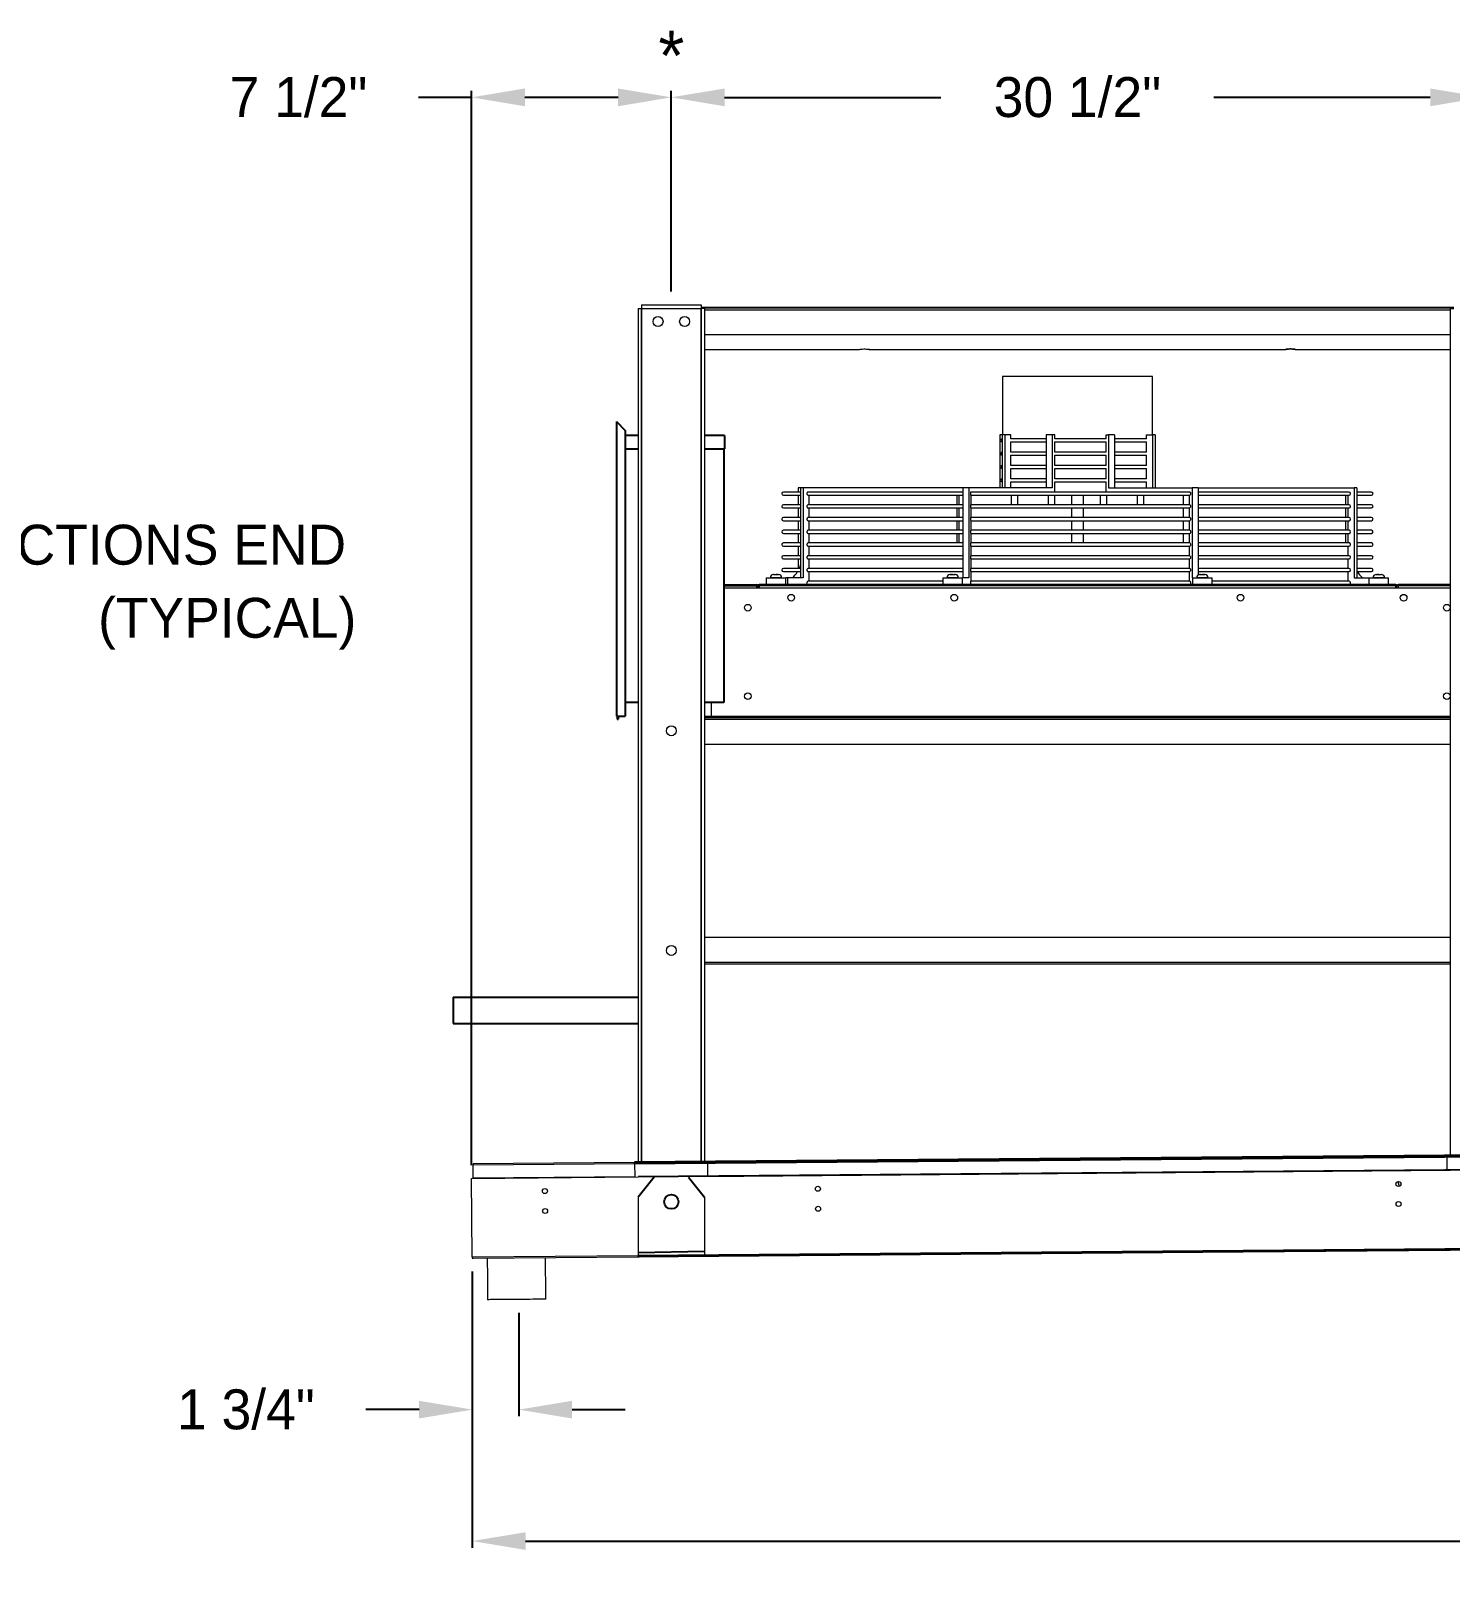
# Model space of a CAD drawing. Extents: x 6 to 271, y -23 to 146.
# Drawn here: x 101.2 to 154.5, y 36.4 to 94.1 of the extents above; entities that cross this region are included whole.
import ezdxf
from ezdxf.enums import TextEntityAlignment as Align

# ---------------------------------------------------------------- set-up
doc = ezdxf.new("R2010")
doc.units = 0
doc.header["$MEASUREMENT"] = 0
doc.layers.get('0').update_dxf_attribs({"linetype": 'CONTINUOUS'})
doc.layers.get('Defpoints').update_dxf_attribs({"linetype": 'CONTINUOUS'})
doc.dimstyles.get("Standard").update_dxf_attribs({"dimtxt": 1.5, "dimasz": 2, "dimexe": 0.25, "dimexo": 0.5, "dimgap": 0.75, "dimtad": 0, "dimtih": 1, "dimtoh": 1, "dimdec": 4, "dimzin": 0, "dimdsep": 46, "dimlunit": 5, "dimtxsty": 'STANDARD', "dimcen": 0.125, "dimclrd": 1, "dimclre": 1, "dimclrt": 1, "dimadec": 0, "dimazin": 0, "dimtfac": 1, "dimtdec": 4, "dimtofl": 0, "dimtmove": 0, "dimatfit": 3, "dimfxl": 1, "dimfrac": 2, "dimtolj": 1, "dimtzin": 0, "dimarcsym": 0})

# ---------------------------------------------------------------- blocks, each defined once
blk = doc.blocks.new('*D29')
at = {"color": 7, "lineweight": -2}
for p, q in [((125.207, 84.32), (125.207, 91.865)), ((155.707, 84.32), (155.707, 91.865)), ((127.207, 91.615), (135.332, 91.615)), ((153.707, 91.615), (145.582, 91.615))]:
    blk.add_line(p, q, dxfattribs=at)
at = {"color": 7}
for points in [[(127.207, 91.948), (127.207, 91.281), (125.207, 91.615)], [(153.707, 91.948), (153.707, 91.281), (155.707, 91.615)]]:
    blk.add_solid(points, dxfattribs=at)
at = {"layer": 'Defpoints', "color": 0}
for p in [(155.707, 91.615), (125.207, 83.82), (155.707, 83.82)]:
    blk.add_point(p, dxfattribs=at)
at = {"color": 7, "insert": (140.457, 91.615), "char_height": 1.5, "attachment_point": 5}
blk.add_mtext('\\A1;30 1/2"', dxfattribs=at)
blk = doc.blocks.new('*D33')
at = {"color": 7, "lineweight": -2}
for p, q in [((117.707, 51.508), (117.707, 91.865)), ((125.207, 84.32), (125.207, 91.865)), ((117.707, 91.615), (115.707, 91.615)), ((123.207, 91.615), (119.707, 91.615))]:
    blk.add_line(p, q, dxfattribs=at)
at = {"color": 7}
for points in [[(119.707, 91.948), (119.707, 91.281), (117.707, 91.615)], [(123.207, 91.948), (123.207, 91.281), (125.207, 91.615)]]:
    blk.add_solid(points, dxfattribs=at)
at = {"layer": 'Defpoints', "color": 0}
for p in [(125.207, 91.615), (125.207, 83.82), (117.707, 51.008)]:
    blk.add_point(p, dxfattribs=at)
at = {"color": 7, "insert": (111.207, 91.615), "char_height": 1.5, "attachment_point": 5}
blk.add_mtext('\\A1;7 1/2"', dxfattribs=at)
blk = doc.blocks.new('*D34')
at = {"color": 7, "lineweight": -2}
for p, q in [((252.728, 48.624), (252.728, 37.134)), ((117.732, 47.508), (117.732, 37.134)), ((119.732, 37.384), (182.23, 37.384)), ((250.728, 37.384), (188.23, 37.384))]:
    blk.add_line(p, q, dxfattribs=at)
at = {"color": 7}
for points in [[(119.732, 37.717), (119.732, 37.05), (117.732, 37.384)], [(250.728, 37.717), (250.728, 37.05), (252.728, 37.384)]]:
    blk.add_solid(points, dxfattribs=at)
at = {"layer": 'Defpoints', "color": 0}
for p in [(252.728, 49.124), (117.732, 48.008), (252.728, 37.384)]:
    blk.add_point(p, dxfattribs=at)
at = {"color": 7, "insert": (185.23, 37.384), "char_height": 1.5, "attachment_point": 5}
blk.add_mtext('\\A1;135"', dxfattribs=at)
blk = doc.blocks.new('*D35')
at = {"color": 7, "lineweight": -2}
for p, q in [((117.732, 47.008), (117.732, 42.071)), ((119.479, 45.96), (119.479, 42.071)), ((115.732, 42.321), (113.732, 42.321)), ((121.479, 42.321), (123.479, 42.321))]:
    blk.add_line(p, q, dxfattribs=at)
at = {"color": 7}
for points in [[(115.732, 42.654), (115.732, 41.988), (117.732, 42.321)], [(121.479, 42.654), (121.479, 41.988), (119.479, 42.321)]]:
    blk.add_solid(points, dxfattribs=at)
at = {"layer": 'Defpoints', "color": 0}
for p in [(117.732, 47.508), (119.479, 46.46), (117.732, 42.321)]:
    blk.add_point(p, dxfattribs=at)
at = {"color": 7, "insert": (109.232, 42.321), "char_height": 1.5, "attachment_point": 5}
blk.add_mtext('\\A1;1 3/4"', dxfattribs=at)

msp = doc.modelspace()

# ---------------------------------------------------------------- linework, layer by layer
at = {"color": 0, "linetype": 'Continuous', "lineweight": 15}
for p, q in [((124.0926, 83.82036), (124.0926, 83.68586)), ((124.0926, 83.82036), (126.3216, 83.82036)), ((126.3216, 83.82036), (126.3216, 83.68586)), ((126.3216, 83.73657), (154.5926, 83.73657)), ((123.9571, 83.68486), (123.9571, 51.61666)), ((123.9571, 83.68486), (124.0916, 83.68486)), ((124.0916, 83.68486), (124.0916, 51.61778)), ((124.0926, 83.68486), (124.0916, 83.68486)), ((124.0926, 83.68586), (126.3216, 83.68586)), ((124.0926, 83.68486), (124.0926, 83.68586)), ((124.0926, 83.68486), (126.3216, 83.68486)), ((124.0926, 51.61778), (124.0926, 83.68486)), ((126.3216, 83.68486), (126.3216, 83.68586)), ((126.3226, 83.68486), (126.3216, 83.68486)), ((126.3216, 51.63621), (126.3216, 83.68486)), ((126.4571, 83.68486), (126.3226, 83.68486)), ((126.3226, 83.68486), (126.3226, 51.63621)), ((126.4571, 83.68486), (126.4571, 51.63733)), ((126.4571, 83.63186), (154.4571, 83.63186)), ((154.4571, 83.68486), (154.5916, 83.68486)), ((154.4571, 83.68486), (154.4571, 51.86874)), ((126.4571, 82.70311), (154.4571, 82.70311)), ((126.4571, 82.14103), (132.2696, 82.14103)), ((132.6446, 82.14103), (148.2696, 82.14103)), ((148.6446, 82.14103), (154.4571, 82.14103)), ((141.5334, 81.13136), (137.6446, 81.13136)), ((143.2696, 81.13136), (141.5334, 81.13136)), ((137.53988, 78.94036), (137.53988, 76.94536)), ((137.63326, 78.94036), (137.53988, 78.94036)), ((137.72663, 78.94036), (137.63326, 78.94036)), ((137.63326, 78.94036), (137.63326, 76.94536)), ((137.72663, 78.94036), (137.72663, 76.94536)), ((137.95206, 78.94036), (137.72663, 78.94036)), ((137.95206, 78.78954), (137.95206, 78.94036)), ((139.28743, 78.79048), (137.95206, 78.79048)), ((137.95206, 78.28954), (137.95206, 78.67141)), ((137.95206, 78.67048), (139.28743, 78.67048)), ((139.51285, 78.94036), (139.28743, 78.94036)), ((139.28743, 78.94036), (139.28743, 76.94536)), ((139.51285, 78.94036), (139.51285, 76.94536)), ((139.60623, 78.94036), (139.51285, 78.94036)), ((139.60623, 78.78954), (139.60623, 78.94036)), ((141.5334, 78.79048), (139.60623, 78.79048)), ((139.60623, 78.28954), (139.60623, 78.67141)), ((139.60623, 78.67048), (141.5334, 78.67048)), ((141.5334, 78.79048), (141.5334, 78.94036)), ((141.5334, 78.94036), (141.62677, 78.94036)), ((141.5334, 78.29048), (141.5334, 78.67048)), ((141.62677, 78.94036), (141.62677, 76.94536)), ((141.8522, 78.94036), (141.62677, 78.94036)), ((141.8522, 78.94036), (141.8522, 76.94536)), ((143.05551, 78.79048), (141.8522, 78.79048)), ((141.8522, 78.67048), (143.05551, 78.67048)), ((143.05551, 78.79048), (143.05551, 78.94036)), ((143.05551, 78.94036), (143.28093, 78.94036)), ((143.05551, 78.29048), (143.05551, 78.67048)), ((143.28093, 78.94036), (143.28093, 76.94536)), ((143.37431, 78.94036), (143.28093, 78.94036)), ((143.37431, 78.94036), (143.37431, 76.94536)), ((139.28743, 78.29048), (137.95206, 78.29048)), ((137.95206, 77.78954), (137.95206, 78.17141)), ((137.95206, 78.17048), (139.28743, 78.17048)), ((141.5334, 78.29048), (139.60623, 78.29048)), ((139.60623, 77.78954), (139.60623, 78.17141)), ((139.60623, 78.17048), (141.5334, 78.17048)), ((141.5334, 77.79048), (141.5334, 78.17048)), ((143.05551, 78.29048), (141.8522, 78.29048)), ((141.8522, 78.17048), (143.05551, 78.17048)), ((143.05551, 77.79048), (143.05551, 78.17048)), ((139.28743, 77.79048), (137.95206, 77.79048)), ((137.95206, 77.28954), (137.95206, 77.67141)), ((137.95206, 77.67048), (139.28743, 77.67048)), ((141.5334, 77.79048), (139.60623, 77.79048)), ((139.60623, 77.28954), (139.60623, 77.67141)), ((139.60623, 77.67048), (141.5334, 77.67048)), ((141.5334, 77.29048), (141.5334, 77.67048)), ((143.05551, 77.79048), (141.8522, 77.79048)), ((141.8522, 77.67048), (143.05551, 77.67048)), ((143.05551, 77.29048), (143.05551, 77.67048)), ((130.06345, 76.79048), (129.41698, 76.79048)), ((129.97008, 76.94536), (129.97008, 76.79048)), ((130.06345, 76.94536), (129.97008, 76.94536)), ((130.15683, 76.94536), (130.06345, 76.94536)), ((130.06345, 76.94536), (130.06345, 73.56436)), ((130.15683, 76.94536), (130.15683, 73.56436)), ((136.15191, 76.94536), (130.15683, 76.94536)), ((136.15191, 76.79048), (130.3533, 76.79048)), ((136.37734, 76.94536), (136.15191, 76.94536)), ((136.15191, 76.94536), (136.15191, 73.56436)), ((136.37734, 76.94536), (136.37734, 73.56436)), ((139.51285, 76.94536), (136.37734, 76.94536)), ((144.68197, 76.79048), (136.45882, 76.79048)), ((139.28743, 77.29048), (137.95206, 77.29048)), ((137.95206, 76.94536), (137.95206, 77.17141)), ((137.95206, 77.17048), (139.28743, 77.17048)), ((141.5334, 77.29048), (139.60623, 77.29048)), ((139.60623, 76.79048), (139.60623, 77.17141)), ((139.60623, 77.17048), (141.5334, 77.17048)), ((141.5334, 76.79048), (141.5334, 77.17048)), ((141.62677, 76.94536), (144.76229, 76.94536)), ((143.05551, 77.29048), (141.8522, 77.29048)), ((141.8522, 77.17048), (143.05551, 77.17048)), ((143.05551, 76.94536), (143.05551, 77.17048)), ((144.76229, 76.94536), (144.76229, 73.56436)), ((144.98771, 76.94536), (144.76229, 76.94536)), ((144.98771, 76.94536), (144.98771, 73.67245)), ((144.98771, 76.94536), (150.85074, 76.94536)), ((150.65683, 76.79048), (144.98771, 76.79048)), ((150.85074, 76.94536), (150.85074, 73.56436)), ((150.94412, 76.94536), (150.85074, 76.94536)), ((150.94412, 76.94536), (150.94412, 73.56436)), ((151.49721, 76.79048), (150.94412, 76.79048)), ((129.41698, 76.67048), (130.06345, 76.67048)), ((130.06345, 76.31181), (129.41698, 76.31181)), ((129.41698, 76.19181), (130.06345, 76.19181)), ((129.97008, 76.67048), (129.97008, 76.31181)), ((129.97008, 76.19181), (129.97008, 75.83314)), ((130.35323, 76.67048), (136.15191, 76.67048)), ((130.35323, 76.19181), (136.15191, 76.19181)), ((136.15191, 76.31181), (130.3533, 76.31181)), ((130.38225, 76.31181), (130.38225, 76.67048)), ((130.38225, 75.83314), (130.38225, 76.19181)), ((135.92648, 76.67048), (135.92648, 76.31181)), ((135.92648, 76.19181), (135.92648, 75.83314)), ((136.01986, 76.31181), (136.01986, 76.67048)), ((136.01986, 75.83314), (136.01986, 76.19181)), ((136.45868, 76.67048), (144.68197, 76.67048)), ((136.45868, 76.19181), (144.68197, 76.19181)), ((144.68197, 76.31181), (136.45882, 76.31181)), ((136.47071, 76.31181), (136.47071, 76.67048)), ((136.47071, 75.83314), (136.47071, 76.19181)), ((144.44348, 76.31181), (144.44348, 76.67048)), ((144.44348, 75.83314), (144.44348, 76.19181)), ((144.66891, 76.31181), (144.66891, 76.67048)), ((144.66891, 75.83314), (144.66891, 76.19181)), ((144.98771, 76.67048), (150.65683, 76.67048)), ((150.65683, 76.31181), (144.98771, 76.31181)), ((144.98771, 76.19181), (150.65683, 76.19181)), ((150.53194, 76.31181), (150.53194, 76.67048)), ((150.53194, 75.83314), (150.53194, 76.19181)), ((150.62531, 76.31181), (150.62531, 76.67048)), ((150.62531, 75.83314), (150.62531, 76.19181)), ((150.94412, 76.67048), (151.49721, 76.67048)), ((151.49721, 76.31181), (150.94412, 76.31181)), ((150.94412, 76.19181), (151.49721, 76.19181)), ((130.06345, 75.83314), (129.41698, 75.83314)), ((129.41698, 75.71315), (130.06345, 75.71315)), ((129.97008, 75.71315), (129.97008, 75.35448)), ((130.35323, 75.71315), (136.15191, 75.71315)), ((136.15191, 75.83314), (130.3533, 75.83314)), ((130.38225, 75.35448), (130.38225, 75.71315)), ((135.92648, 75.71315), (135.92648, 75.35448)), ((136.01986, 75.35448), (136.01986, 75.71315)), ((136.45868, 75.71315), (144.68197, 75.71315)), ((144.68197, 75.83314), (136.45882, 75.83314)), ((136.47071, 75.35448), (136.47071, 75.71315)), ((144.44348, 75.35448), (144.44348, 75.71315)), ((144.66891, 75.35448), (144.66891, 75.71315)), ((150.65683, 75.83314), (144.98771, 75.83314)), ((144.98771, 75.71315), (150.65683, 75.71315)), ((150.53194, 75.35448), (150.53194, 75.71315)), ((150.62531, 75.35448), (150.62531, 75.71315)), ((151.49721, 75.83314), (150.94412, 75.83314)), ((150.94412, 75.71315), (151.49721, 75.71315)), ((130.06345, 75.35448), (129.41698, 75.35448)), ((129.41698, 75.23448), (130.06345, 75.23448)), ((129.97008, 75.23448), (129.97008, 74.87581)), ((130.35323, 75.23448), (136.15191, 75.23448)), ((136.15191, 75.35448), (130.3533, 75.35448)), ((130.38225, 74.87581), (130.38225, 75.23448)), ((135.92648, 75.23448), (135.92648, 74.87581)), ((136.01986, 74.87581), (136.01986, 75.23448)), ((136.45868, 75.23448), (144.68197, 75.23448)), ((144.68197, 75.35448), (136.45882, 75.35448)), ((136.47071, 74.87581), (136.47071, 75.23448)), ((144.44348, 74.87581), (144.44348, 75.23448)), ((144.66891, 74.87581), (144.66891, 75.23448)), ((150.65683, 75.35448), (144.98771, 75.35448)), ((144.98771, 75.23448), (150.65683, 75.23448)), ((150.53194, 74.87581), (150.53194, 75.23448)), ((150.62531, 74.87581), (150.62531, 75.23448)), ((151.49721, 75.35448), (150.94412, 75.35448)), ((150.94412, 75.23448), (151.49721, 75.23448)), ((130.06345, 74.87581), (129.41698, 74.87581)), ((129.41698, 74.75581), (130.06345, 74.75581)), ((129.97008, 74.75581), (129.97008, 74.39715)), ((130.35323, 74.75581), (136.15191, 74.75581)), ((136.15191, 74.87581), (130.3533, 74.87581)), ((130.38225, 74.39715), (130.38225, 74.75581)), ((136.45868, 74.75581), (144.68197, 74.75581)), ((144.68197, 74.87581), (136.45882, 74.87581)), ((136.47071, 74.39715), (136.47071, 74.75581)), ((144.66891, 74.39715), (144.66891, 74.75581)), ((150.65683, 74.87581), (144.98771, 74.87581)), ((144.98771, 74.75581), (150.65683, 74.75581)), ((150.62531, 74.39715), (150.62531, 74.75581)), ((151.49721, 74.87581), (150.94412, 74.87581)), ((150.94412, 74.75581), (151.49721, 74.75581)), ((130.06345, 74.39715), (129.41698, 74.39715)), ((129.41698, 74.27715), (130.06345, 74.27715)), ((130.06345, 73.91848), (129.41698, 73.91848)), ((129.97008, 74.27715), (129.97008, 73.91848)), ((130.35323, 74.27715), (136.15191, 74.27715)), ((136.15191, 74.39715), (130.3533, 74.39715)), ((136.15191, 73.91848), (130.3533, 73.91848)), ((130.38225, 73.91848), (130.38225, 74.27715)), ((136.45868, 74.27715), (144.68197, 74.27715)), ((144.68197, 74.39715), (136.45882, 74.39715)), ((144.68197, 73.91848), (136.45882, 73.91848)), ((136.47071, 73.91848), (136.47071, 74.27715)), ((144.66891, 73.91848), (144.66891, 74.27715)), ((150.65683, 74.39715), (144.98771, 74.39715)), ((144.98771, 74.27715), (150.65683, 74.27715)), ((150.65683, 73.91848), (144.98771, 73.91848)), ((150.62531, 73.91848), (150.62531, 74.27715)), ((151.49721, 74.39715), (150.94412, 74.39715)), ((150.94412, 74.27715), (151.49721, 74.27715)), ((151.49721, 73.91848), (150.94412, 73.91848)), ((127.17724, 73.32036), (128.4061, 73.32036)), ((128.4061, 73.32036), (128.4061, 73.26936)), ((152.4083, 73.32036), (128.5059, 73.32036)), ((128.5059, 73.32036), (128.5059, 73.27156)), ((128.77057, 73.56436), (128.79866, 73.56436)), ((128.79866, 73.56436), (129.50857, 73.56436)), ((129.35832, 73.56536), (128.92082, 73.56536)), ((129.04482, 73.68936), (129.04497, 73.68936)), ((129.04771, 73.68936), (129.04497, 73.68936)), ((129.04771, 73.68936), (129.05821, 73.68936)), ((129.06889, 73.68936), (129.05821, 73.68936)), ((129.06889, 73.68936), (129.14493, 73.68936)), ((129.15649, 73.68936), (129.14493, 73.68936)), ((129.16277, 73.68936), (129.15649, 73.68936)), ((129.16277, 73.68936), (129.18813, 73.68936)), ((129.20267, 73.68936), (129.18813, 73.68936)), ((129.20267, 73.68936), (129.23432, 73.68936)), ((129.41698, 73.79848), (130.06345, 73.79848)), ((129.57386, 73.56436), (129.50857, 73.56436)), ((129.57386, 73.56436), (129.57386, 73.32036)), ((130.15683, 73.56436), (129.57386, 73.56436)), ((130.35323, 73.79848), (136.15191, 73.79848)), ((135.40022, 73.43982), (130.3533, 73.43982)), ((130.38225, 73.43982), (130.38225, 73.79848)), ((135.40022, 73.56436), (135.42831, 73.56436)), ((135.42831, 73.56436), (136.13823, 73.56436)), ((135.98798, 73.56536), (135.55047, 73.56536)), ((135.67448, 73.68936), (135.70612, 73.68936)), ((135.72067, 73.68936), (135.70612, 73.68936)), ((135.72067, 73.68936), (135.74603, 73.68936)), ((135.75231, 73.68936), (135.74603, 73.68936)), ((135.76387, 73.68936), (135.75231, 73.68936)), ((135.76387, 73.68936), (135.8399, 73.68936)), ((135.85059, 73.68936), (135.8399, 73.68936)), ((135.85059, 73.68936), (135.86109, 73.68936)), ((135.86383, 73.68936), (135.86109, 73.68936)), ((135.86383, 73.68936), (135.86398, 73.68936)), ((136.37734, 73.56436), (136.13823, 73.56436)), ((136.45868, 73.79848), (144.68197, 73.79848)), ((144.68197, 73.43982), (136.45882, 73.43982)), ((136.47071, 73.43982), (136.47071, 73.79848)), ((144.66891, 73.43982), (144.66891, 73.79848)), ((144.76229, 73.56436), (144.77597, 73.56436)), ((144.77597, 73.56436), (144.80406, 73.56436)), ((144.80406, 73.56436), (145.51397, 73.56436)), ((144.94287, 73.56536), (144.92622, 73.56536)), ((145.36372, 73.56536), (144.94287, 73.56536)), ((144.98771, 73.79848), (150.65683, 73.79848)), ((145.05022, 73.68936), (145.05037, 73.68936)), ((145.0531, 73.68936), (145.05037, 73.68936)), ((145.0531, 73.68936), (145.06361, 73.68936)), ((145.07429, 73.68936), (145.06361, 73.68936)), ((145.07429, 73.68936), (145.15033, 73.68936)), ((145.16188, 73.68936), (145.15033, 73.68936)), ((145.16816, 73.68936), (145.16188, 73.68936)), ((145.16816, 73.68936), (145.19353, 73.68936)), ((145.20807, 73.68936), (145.19353, 73.68936)), ((145.20807, 73.68936), (145.23972, 73.68936)), ((150.65683, 73.43982), (145.51397, 73.43982)), ((150.62531, 73.43982), (150.62531, 73.79848)), ((150.85074, 73.56436), (151.40562, 73.56436)), ((150.94412, 73.79848), (151.49721, 73.79848)), ((151.40562, 73.56436), (151.43371, 73.56436)), ((151.43371, 73.56436), (152.14362, 73.56436)), ((151.69091, 73.56536), (151.55587, 73.56536)), ((151.67987, 73.68936), (151.71152, 73.68936)), ((151.99337, 73.56536), (151.69091, 73.56536)), ((151.72606, 73.68936), (151.71152, 73.68936)), ((151.72606, 73.68936), (151.75143, 73.68936)), ((151.75771, 73.68936), (151.75143, 73.68936)), ((151.76926, 73.68936), (151.75771, 73.68936)), ((151.76926, 73.68936), (151.8453, 73.68936)), ((151.85598, 73.68936), (151.8453, 73.68936)), ((151.85598, 73.68936), (151.86649, 73.68936)), ((151.86922, 73.68936), (151.86649, 73.68936)), ((151.86922, 73.68936), (151.86937, 73.68936)), ((152.4083, 73.32036), (152.4083, 73.27156)), ((152.5081, 73.26936), (152.5081, 73.32036)), ((154.4571, 73.32036), (152.5081, 73.32036)), ((127.17724, 73.26936), (128.4061, 73.26936)), ((127.17724, 73.19536), (154.4571, 73.19536)), ((128.4061, 73.26936), (128.4061, 73.19536)), ((128.4071, 73.26936), (128.4071, 73.19536)), ((128.4571, 73.26936), (128.4071, 73.26936)), ((128.4571, 73.27156), (128.4571, 73.19536)), ((128.5049, 73.27156), (128.4571, 73.27156)), ((128.5049, 73.27156), (128.5049, 73.19536)), ((152.4083, 73.27156), (128.5059, 73.27156)), ((128.5059, 73.27156), (128.5059, 73.19536)), ((152.4083, 73.27156), (152.4083, 73.19536)), ((152.4093, 73.27156), (152.4571, 73.27156)), ((152.4093, 73.19536), (152.4093, 73.27156)), ((152.4571, 73.19536), (152.4571, 73.27156)), ((152.5071, 73.26936), (152.4571, 73.26936)), ((152.5071, 73.26936), (152.5071, 73.19536)), ((152.5081, 73.19536), (152.5081, 73.26936)), ((154.4571, 73.26936), (152.5081, 73.26936)), ((126.4571, 68.32036), (154.4571, 68.32036)), ((126.4571, 68.25686), (154.4571, 68.25686)), ((126.7071, 68.37136), (154.4571, 68.37136)), ((126.7071, 68.37036), (154.4571, 68.37036)), ((126.4571, 67.32036), (154.4571, 67.32036)), ((126.4571, 60.07036), (154.4571, 60.07036)), ((126.4571, 59.13386), (154.4571, 59.13386)), ((126.4571, 59.07036), (154.4571, 59.07036)), ((117.76525, 51.56549), (123.82755, 51.61559)), ((117.76525, 51.56549), (117.76562, 51.5213)), ((117.76562, 51.5213), (123.82791, 51.5714)), ((117.76985, 51.00958), (117.76562, 51.5213)), ((123.82791, 51.5714), (123.82755, 51.61559)), ((123.82791, 51.5714), (123.83214, 51.05969)), ((126.57745, 51.63832), (154.3265, 51.86766)), ((126.57745, 51.63832), (126.57782, 51.59413)), ((126.57782, 51.59413), (154.32687, 51.82347)), ((126.58204, 51.08241), (126.57782, 51.59413)), ((154.32687, 51.82347), (154.3265, 51.86766)), ((154.32687, 51.82347), (154.3311, 51.31175)), ((117.70735, 51.00836), (123.9571, 51.06001)), ((117.73173, 48.05946), (117.70735, 51.00836)), ((123.83214, 51.05969), (117.76985, 51.00958)), ((126.4571, 51.08067), (154.4571, 51.31209)), ((154.3311, 51.31175), (126.58204, 51.08241)), ((152.48772, 50.88697), (152.53572, 50.70574)), ((123.9571, 50.30389), (123.9571, 48.09023)), ((126.4571, 50.30389), (126.4571, 48.13122)), ((117.73173, 48.05946), (123.9571, 48.11091)), ((117.73173, 48.05946), (117.73215, 48.00846)), ((117.73215, 48.00846), (117.78315, 48.00888)), ((117.78315, 48.00888), (123.9571, 48.05991)), ((126.4571, 48.13157), (154.4571, 48.36299)), ((126.4571, 48.08057), (154.4571, 48.31199))]:
    msp.add_line(p, q, dxfattribs=at)
at = {"color": 7, "ltscale": 7}
for p, q in [((123.14599, 79.43286), (123.14599, 68.37036)), ((123.14599, 79.43286), (123.47744, 79.1014)), ((123.47744, 79.1014), (123.47744, 68.37036)), ((123.9571, 78.91766), (123.47744, 78.91766)), ((127.20849, 78.91766), (126.4571, 78.91766)), ((127.20849, 78.91766), (127.20849, 78.41766)), ((123.47744, 78.41766), (123.9571, 78.41766)), ((126.4571, 78.41766), (127.20849, 78.41766)), ((127.17724, 78.41766), (127.17724, 68.88641)), ((123.9571, 68.88641), (123.47744, 68.88641)), ((127.17724, 68.88641), (126.4571, 68.88641)), ((123.14599, 68.37036), (123.47744, 68.37036)), ((123.17724, 68.37036), (123.17724, 68.26141)), ((123.17724, 68.26141), (123.20849, 68.26141)), ((123.20849, 68.37036), (123.20849, 68.26141))]:
    msp.add_line(p, q, dxfattribs=at)
at = {"color": 7, "linetype": 'Continuous', "lineweight": 15}
for p, q in [((126.7071, 68.88641), (126.7071, 68.37136)), ((126.4571, 68.37036), (126.7061, 68.37036)), ((126.7061, 68.37036), (126.7061, 68.32036)), ((126.7071, 68.37136), (126.7071, 68.37036)), ((126.7071, 68.37036), (126.7071, 68.32036))]:
    msp.add_line(p, q, dxfattribs=at)
at = {"color": 7}
for p, q in [((117.01991, 57.80829), (123.9571, 57.80829)), ((117.01991, 57.80829), (117.01991, 56.82886)), ((117.01991, 56.82886), (123.9571, 56.82886))]:
    msp.add_line(p, q, dxfattribs=at)
at = {"color": 0}
for p, q in [((247.57332, 52.63832), (123.82755, 51.61559)), ((123.82791, 51.5714), (247.57368, 52.594)), ((247.57791, 52.08241), (123.9571, 51.06001)), ((123.82755, 51.61559), (123.82773, 51.5935)), ((123.82773, 51.5935), (123.82791, 51.5714)), ((124.56764, 51.04964), (123.9571, 50.30389)), ((125.84655, 51.04964), (126.4571, 50.30389)), ((123.9571, 48.11091), (247.4571, 49.13161)), ((247.45752, 49.08061), (123.9571, 48.05991)), ((126.4571, 48.25622), (123.9571, 48.21523)), ((123.9571, 48.09023), (123.9571, 48.03923))]:
    msp.add_line(p, q, dxfattribs=at)
at = {"color": 0, "linetype": 'Continuous', "lineweight": 15, "flags": 128}
for points in [[(132.2696, 82.14103), (132.27719, 82.14709), (132.29936, 82.15265), (132.33431, 82.15728), (132.37921, 82.16058), (132.43041, 82.16231), (132.48378, 82.16231), (132.53499, 82.16058), (132.57988, 82.15728), (132.61483, 82.15265), (132.637, 82.14709), (132.6446, 82.14103)], [(132.6446, 82.14103), (132.63693, 82.14708), (132.63182, 82.1488)], [(148.2696, 82.14103), (148.27719, 82.14709), (148.29936, 82.15265), (148.33431, 82.15728), (148.37921, 82.16058), (148.43041, 82.16231), (148.48378, 82.16231), (148.53499, 82.16058), (148.57988, 82.15728), (148.61483, 82.15265), (148.637, 82.14709), (148.6446, 82.14103)], [(148.6446, 82.14103), (148.63693, 82.14708), (148.61473, 82.15264), (148.57978, 82.15725), (148.53491, 82.16055), (148.48375, 82.16227), (148.43044, 82.16227), (148.37928, 82.16055), (148.33441, 82.15725), (148.29946, 82.15264), (148.27726, 82.14708), (148.2696, 82.14103)], [(144.68197, 76.79048), (144.68202, 76.79048), (144.6913, 76.7853), (144.69898, 76.77077), (144.70376, 76.74937), (144.70482, 76.72475), (144.70199, 76.7011), (144.69574, 76.68246), (144.68714, 76.67202), (144.68197, 76.67048)], [(144.68197, 76.31181), (144.68622, 76.31077), (144.69459, 76.30194), (144.701, 76.28536), (144.70448, 76.2636), (144.70448, 76.24002), (144.701, 76.21826), (144.69459, 76.20169), (144.68622, 76.19285), (144.68197, 76.19181)], [(144.68197, 75.83314), (144.68622, 75.83211), (144.69459, 75.82327), (144.701, 75.80669), (144.70448, 75.78494), (144.70448, 75.76135), (144.701, 75.7396), (144.69459, 75.72302), (144.68622, 75.71418), (144.68197, 75.71315)], [(144.68197, 75.35448), (144.68622, 75.35344), (144.69459, 75.3446), (144.701, 75.32803), (144.70448, 75.30627), (144.70448, 75.28269), (144.701, 75.26093), (144.69459, 75.24435), (144.68622, 75.23552), (144.68197, 75.23448)], [(144.68197, 74.87581), (144.68622, 74.87477), (144.69459, 74.86594), (144.701, 74.84936), (144.70448, 74.8276), (144.70448, 74.80402), (144.701, 74.78227), (144.69459, 74.76569), (144.68622, 74.75685), (144.68197, 74.75581)], [(130.06345, 74.06328), (130.0249, 73.94703), (130.01293, 73.91848)], [(144.68197, 74.39715), (144.68622, 74.39611), (144.69459, 74.38727), (144.701, 74.3707), (144.70448, 74.34894), (144.70448, 74.32536), (144.701, 74.3036), (144.69459, 74.28702), (144.68622, 74.27819), (144.68197, 74.27715)], [(144.68197, 73.91848), (144.68622, 73.91744), (144.69459, 73.90861), (144.701, 73.89203), (144.70448, 73.87027), (144.70448, 73.84669), (144.701, 73.82493), (144.69459, 73.80836), (144.68622, 73.79952), (144.68197, 73.79848)], [(144.68197, 73.43982), (144.68648, 73.43865), (144.69492, 73.42937), (144.70129, 73.41222), (144.7046, 73.38992), (144.70431, 73.36601), (144.70291, 73.35524)], [(119.66357, 46.46187), (119.54083, 46.46086), (119.41626, 46.45983), (119.2915, 46.4588), (119.16817, 46.45778), (119.04788, 46.45678), (118.9322, 46.45583), (118.82263, 46.45492), (118.7206, 46.45408), (118.62745, 46.45331), (118.54439, 46.45262), (118.47249, 46.45203), (118.41271, 46.45153), (118.36581, 46.45115), (118.33241, 46.45087), (118.31294, 46.45071), (118.30754, 46.45066)], [(120.49496, 46.46874), (120.49213, 46.46872), (120.47606, 46.46859), (120.44598, 46.46834), (120.40227, 46.46798), (120.34552, 46.46751), (120.27645, 46.46694), (120.19597, 46.46627), (120.10514, 46.46552), (120.00513, 46.4647), (119.89725, 46.4638), (119.7829, 46.46286), (119.66357, 46.46187)]]:
    msp.add_lwpolyline(points, dxfattribs=at)
at = {"color": 0, "linetype": 'Continuous', "lineweight": 15}
for centre, radius in [((124.7071, 83.19536), 0.1875), ((125.7071, 83.19536), 0.1875), ((129.7071, 72.82036), 0.125), ((135.8321, 72.82036), 0.125), ((146.5821, 72.82036), 0.125), ((152.7071, 72.82036), 0.125), ((154.3321, 72.44536), 0.125), ((154.3321, 69.12136), 0.125), ((125.2071, 59.57036), 0.1875), ((152.5103, 50.79598), 0.09375), ((120.46139, 50.5311), 0.09375), ((130.71104, 50.61582), 0.09375), ((120.46759, 49.78113), 0.09375), ((130.71724, 49.86584), 0.09375), ((152.5165, 50.04601), 0.09375)]:
    msp.add_circle(centre, radius, dxfattribs=at)
at = {"color": 7, "linetype": 'Continuous', "lineweight": 15}
for centre, radius in [((128.0821, 72.44536), 0.125), ((128.0821, 69.12136), 0.125), ((125.2071, 67.82036), 0.1875)]:
    msp.add_circle(centre, radius, dxfattribs=at)
at = {"color": 0}
msp.add_circle((125.2071, 50.12821), 0.26853, dxfattribs=at)
at = {"color": 0, "linetype": 'Continuous', "lineweight": 15}
for centre, radius, start, end in [((137.6446, 78.73048), 0.06, 100.8922831, 259.1077169), ((137.6446, 78.23048), 0.06, 100.8922831, 259.1077169), ((137.6446, 77.73048), 0.06, 100.8922831, 259.1077169), ((129.41698, 76.73048), 0.06, 90, 270), ((137.6446, 77.23048), 0.06, 100.8922831, 259.1077169), ((150.65366, 76.73048), 0.06008, 273.0272303, 86.9727697), ((151.49721, 76.73048), 0.06, 270, 90), ((129.41698, 76.25181), 0.06, 90, 270), ((150.65354, 76.25181), 0.06009, 273.1445885, 86.8554115), ((151.49721, 76.25181), 0.06, 270, 90), ((129.41698, 75.77314), 0.06, 90, 270), ((150.65354, 75.77314), 0.06009, 273.1430274, 86.8569726), ((151.49721, 75.77314), 0.06, 270, 90), ((129.41698, 75.29448), 0.06, 90, 270), ((150.65354, 75.29448), 0.06009, 273.1445885, 86.8554115), ((151.49721, 75.29448), 0.06, 270, 90), ((129.41698, 74.81581), 0.06, 90, 270), ((150.65354, 74.81581), 0.06009, 273.1430274, 86.8569726), ((151.49721, 74.81581), 0.06, 270, 90), ((129.41698, 74.33715), 0.06, 90, 270), ((129.41698, 73.85848), 0.06, 90, 270), ((150.65354, 74.33715), 0.06009, 273.1445885, 86.8554115), ((150.65354, 73.85848), 0.06009, 273.1445885, 86.8554115), ((151.49721, 74.33715), 0.06, 270, 90), ((151.49721, 73.85848), 0.06, 270, 90), ((128.4061, 73.26936), 0.051, 0, 90), ((128.5059, 73.27156), 0.0488, 90, 180), ((129.04482, 73.56536), 0.124, 90, 180), ((129.23432, 73.56536), 0.124, 0, 90), ((129.0968, 74.31936), 1, 310.9746302, 328.6087893), ((135.67448, 73.56536), 0.124, 90, 180), ((135.86398, 73.56536), 0.124, 0, 90), ((145.05022, 73.56536), 0.124, 90, 180), ((145.23972, 73.56536), 0.124, 0, 90), ((150.65335, 73.38032), 0.05959, 335.1021322, 86.6456751), ((151.8174, 74.31936), 1, 211.3912107, 229.0253698), ((151.67987, 73.56536), 0.124, 90, 180), ((151.86937, 73.56536), 0.124, 0, 90), ((152.4083, 73.27156), 0.0488, 360, 90), ((152.5081, 73.26936), 0.051, 90, 180), ((128.4061, 73.26936), 0.001, 0, 90), ((128.5059, 73.27156), 0.001, 90, 180), ((152.4083, 73.27156), 0.001, 0, 90), ((152.5081, 73.26936), 0.001, 90, 180), ((117.76279, 51.00918), 0.00707, 357.5116949, 3.248437), ((123.84283, 51.0594), 0.0107, 178.4869955, 182.2737672), ((126.57499, 51.08201), 0.00706, 357.5120103, 3.2487524), ((154.22491, 51.31069), 0.10619, 0.1896685, 0.5710942)]:
    msp.add_arc(centre, radius, start, end, dxfattribs=at)
at = {"color": 7, "linetype": 'Continuous', "lineweight": 15}
msp.add_arc((126.7061, 68.37136), 0.001, 270, 0, dxfattribs=at)
at = {"color": 0, "linetype": 'Continuous', "lineweight": 15}
for points in [[(154.5926, 83.69536), (126.3216, 83.69536)], [(126.4571, 82.14062), (132.2696, 82.14062)], [(132.6446, 82.14062), (148.2696, 82.14062)], [(148.6446, 82.14062), (154.4571, 82.14062)], [(137.6446, 81.13136), (137.6446, 78.94036)], [(143.2696, 78.94036), (143.2696, 81.13136)], [(137.96696, 76.67048), (137.96696, 76.31181)], [(138.21697, 76.31181), (138.21697, 76.67048)], [(139.35243, 76.67048), (139.35243, 76.31181)], [(139.60243, 76.31181), (139.60243, 76.67048)], [(140.2306, 76.67048), (140.2306, 76.31181)], [(140.2306, 76.19181), (140.2306, 75.83314)], [(140.6836, 76.31181), (140.6836, 76.67048)], [(140.6836, 75.83314), (140.6836, 76.19181)], [(141.31177, 76.67048), (141.31177, 76.31181)], [(141.56177, 76.31181), (141.56177, 76.67048)], [(142.69723, 76.67048), (142.69723, 76.31181)], [(142.94723, 76.31181), (142.94723, 76.67048)], [(140.2306, 75.71315), (140.2306, 75.35448)], [(140.6836, 75.35448), (140.6836, 75.71315)], [(140.2306, 75.23448), (140.2306, 74.87581)], [(140.6836, 74.87581), (140.6836, 75.23448)], [(128.77057, 73.56436), (128.77057, 73.32036)], [(128.92082, 73.56536), (128.92082, 73.56436)], [(129.04497, 73.68936), (129.041, 73.68929)], [(129.041, 73.68929), (129.04771, 73.68936)], [(129.05821, 73.68936), (129.06492, 73.68929)], [(129.06492, 73.68929), (129.06889, 73.68936)], [(129.14493, 73.68936), (129.14658, 73.68929)], [(129.14658, 73.68929), (129.16277, 73.68936)], [(129.18813, 73.68936), (129.20432, 73.68929)], [(129.20432, 73.68929), (129.20267, 73.68936)], [(129.35832, 73.56436), (129.35832, 73.56536)], [(129.50857, 73.32036), (129.50857, 73.56436)], [(135.40022, 73.56436), (135.40022, 73.32036)], [(135.55047, 73.56536), (135.55047, 73.56436)], [(135.70612, 73.68936), (135.70448, 73.68929)], [(135.70448, 73.68929), (135.72067, 73.68936)], [(135.74603, 73.68936), (135.76222, 73.68929)], [(135.76222, 73.68929), (135.76387, 73.68936)], [(135.8399, 73.68936), (135.84388, 73.68929)], [(135.84388, 73.68929), (135.85059, 73.68936)], [(135.86109, 73.68936), (135.8678, 73.68929)], [(135.8678, 73.68929), (135.86383, 73.68936)], [(135.98798, 73.56436), (135.98798, 73.56536)], [(136.13823, 73.32036), (136.13823, 73.56436)], [(144.77597, 73.56436), (144.77597, 73.32036)], [(144.92622, 73.56536), (144.92622, 73.56436)], [(145.05037, 73.68936), (145.04639, 73.68929)], [(145.04639, 73.68929), (145.0531, 73.68936)], [(145.06361, 73.68936), (145.07032, 73.68929)], [(145.07032, 73.68929), (145.07429, 73.68936)], [(145.15033, 73.68936), (145.15197, 73.68929)], [(145.15197, 73.68929), (145.16816, 73.68936)], [(145.19353, 73.68936), (145.20972, 73.68929)], [(145.20972, 73.68929), (145.20807, 73.68936)], [(145.36372, 73.56436), (145.36372, 73.56536)], [(145.51397, 73.32036), (145.51397, 73.56436)], [(151.40562, 73.56436), (151.40562, 73.32036)], [(151.55587, 73.56536), (151.55587, 73.56436)], [(151.71152, 73.68936), (151.70987, 73.68929)], [(151.70987, 73.68929), (151.72606, 73.68936)], [(151.75143, 73.68936), (151.76762, 73.68929)], [(151.76762, 73.68929), (151.76926, 73.68936)], [(151.8453, 73.68936), (151.84928, 73.68929)], [(151.84928, 73.68929), (151.85598, 73.68936)], [(151.86649, 73.68936), (151.87319, 73.68929)], [(151.87319, 73.68929), (151.86922, 73.68936)], [(151.99337, 73.56436), (151.99337, 73.56536)], [(152.14362, 73.32036), (152.14362, 73.56436)], [(118.29463, 48.01311), (118.30754, 46.45066)], [(120.49496, 46.46874), (120.48205, 48.03119)]]:
    msp.add_open_spline(points, degree=1, dxfattribs=at)
for points, knots in [([(130.35927, 76.78926), (130.35608, 76.7898), (130.34672, 76.79138), (130.33114, 76.78656), (130.31519, 76.77575), (130.30349, 76.7595), (130.29742, 76.74007), (130.29763, 76.71953), (130.30411, 76.70027), (130.31613, 76.68427), (130.33229, 76.67399), (130.34647, 76.66958), (130.35432, 76.67094), (130.35601, 76.67123)], [0, 0, 0, 0, 0.05278553, 0.15493277, 0.25708035, 0.35921325, 0.46132341, 0.56340661, 0.66548339, 0.76756733, 0.8696724, 0.9718144, 1, 1, 1, 1]), ([(136.46125, 76.78973), (136.46094, 76.78994), (136.45814, 76.79186), (136.45249, 76.78905), (136.4454, 76.78092), (136.43976, 76.76644), (136.43627, 76.74808), (136.4353, 76.72769), (136.43697, 76.70765), (136.44109, 76.6901), (136.44719, 76.67742), (136.45345, 76.67071), (136.45744, 76.67116), (136.45884, 76.67132)], [0, 0, 0, 0, 0.01291758, 0.11640423, 0.21988361, 0.32335614, 0.42679932, 0.53022529, 0.63363382, 0.73704946, 0.84047647, 0.94392563, 1, 1, 1, 1]), ([(130.35927, 76.3106), (130.35608, 76.31113), (130.34672, 76.31271), (130.33114, 76.30789), (130.31519, 76.29709), (130.30349, 76.28084), (130.29742, 76.26141), (130.29763, 76.24087), (130.30411, 76.2216), (130.31613, 76.20561), (130.33229, 76.19533), (130.34647, 76.19091), (130.35432, 76.19227), (130.35601, 76.19257)], [0, 0, 0, 0, 0.05278607, 0.15493452, 0.25708195, 0.35921469, 0.46131905, 0.56340804, 0.66548466, 0.76756384, 0.86967185, 0.97181369, 1, 1, 1, 1]), ([(136.46125, 76.31106), (136.46094, 76.31128), (136.45814, 76.3132), (136.45249, 76.31039), (136.4454, 76.30225), (136.43976, 76.28777), (136.43627, 76.26942), (136.4353, 76.24902), (136.43697, 76.22899), (136.44109, 76.21143), (136.44719, 76.19875), (136.45345, 76.19205), (136.45744, 76.1925), (136.45884, 76.19266)], [0, 0, 0, 0, 0.0129176, 0.1164044, 0.21988647, 0.32335494, 0.42680367, 0.53022381, 0.63363837, 0.73704904, 0.8404762, 0.9439255, 1, 1, 1, 1]), ([(130.35932, 75.832), (130.35532, 75.83251), (130.34512, 75.83383), (130.32896, 75.8282), (130.31344, 75.81662), (130.3024, 75.79985), (130.29709, 75.78016), (130.29811, 75.75965), (130.30534, 75.74071), (130.31798, 75.72525), (130.33453, 75.71583), (130.34809, 75.71201), (130.35511, 75.71346), (130.35602, 75.71365)], [0, 0, 0, 0, 0.06580175, 0.16794742, 0.27008942, 0.37220207, 0.4743002, 0.57637218, 0.6784457, 0.78052914, 0.88262943, 0.98474512, 1, 1, 1, 1]), ([(136.46128, 75.83193), (136.45976, 75.83248), (136.45568, 75.83395), (136.44908, 75.82873), (136.44256, 75.81752), (136.43785, 75.80101), (136.4355, 75.78144), (136.43575, 75.7609), (136.43859, 75.74181), (136.4437, 75.72605), (136.45048, 75.71632), (136.45589, 75.71215), (136.45863, 75.71331), (136.45883, 75.71339)], [0, 0, 0, 0, 0.0611685, 0.16461798, 0.26805542, 0.37147815, 0.47487802, 0.5782554, 0.68162613, 0.78500491, 0.88841069, 0.99183682, 1, 1, 1, 1]), ([(130.35932, 75.35333), (130.35532, 75.35385), (130.34512, 75.35517), (130.32896, 75.34954), (130.31344, 75.33795), (130.3024, 75.32119), (130.29709, 75.3015), (130.29811, 75.28098), (130.30534, 75.26204), (130.31798, 75.24659), (130.33453, 75.23716), (130.34809, 75.23334), (130.35511, 75.2348), (130.35602, 75.23499)], [0, 0, 0, 0, 0.06580186, 0.16794931, 0.27009147, 0.37220428, 0.47429686, 0.57637495, 0.67844863, 0.7805278, 0.88262825, 0.9847451, 1, 1, 1, 1]), ([(136.46128, 75.35327), (136.45976, 75.35381), (136.45568, 75.35529), (136.44908, 75.35006), (136.44256, 75.33885), (136.43785, 75.32234), (136.4355, 75.30277), (136.43575, 75.28224), (136.43859, 75.26314), (136.4437, 75.24738), (136.45048, 75.23765), (136.45589, 75.23349), (136.45863, 75.23464), (136.45883, 75.23473)], [0, 0, 0, 0, 0.06116898, 0.16461993, 0.26805733, 0.37148001, 0.4748741, 0.57825746, 0.68162815, 0.78500689, 0.8884096, 0.99183683, 1, 1, 1, 1]), ([(130.35932, 74.87466), (130.35532, 74.87518), (130.34512, 74.8765), (130.32896, 74.87087), (130.31344, 74.85928), (130.3024, 74.84252), (130.29709, 74.82283), (130.29811, 74.80232), (130.30534, 74.78338), (130.31798, 74.76792), (130.33453, 74.75849), (130.34809, 74.75468), (130.35511, 74.75613), (130.35602, 74.75632)], [0, 0, 0, 0, 0.06580175, 0.16794742, 0.27008942, 0.37220207, 0.4743002, 0.57637218, 0.6784457, 0.78052914, 0.88262943, 0.98474512, 1, 1, 1, 1]), ([(136.46128, 74.8746), (136.45976, 74.87515), (136.45568, 74.87662), (136.44908, 74.8714), (136.44256, 74.86018), (136.43785, 74.84367), (136.4355, 74.82411), (136.43575, 74.80357), (136.43859, 74.78448), (136.4437, 74.76872), (136.45048, 74.75899), (136.45589, 74.75482), (136.45863, 74.75598), (136.45883, 74.75606)], [0, 0, 0, 0, 0.0611685, 0.16461798, 0.26805542, 0.37147815, 0.47487802, 0.5782554, 0.68162613, 0.78500491, 0.88841069, 0.99183682, 1, 1, 1, 1]), ([(130.35927, 74.39593), (130.35608, 74.39647), (130.34672, 74.39805), (130.33114, 74.39323), (130.31519, 74.38243), (130.30349, 74.36617), (130.29742, 74.34674), (130.29763, 74.3262), (130.30411, 74.30694), (130.31613, 74.29094), (130.33229, 74.28066), (130.34647, 74.27625), (130.35432, 74.27761), (130.35601, 74.2779)], [0, 0, 0, 0, 0.0527856, 0.15493436, 0.25707889, 0.35921662, 0.46132129, 0.56341058, 0.66548751, 0.767567, 0.86967221, 0.97181436, 1, 1, 1, 1]), ([(130.35927, 73.91727), (130.35608, 73.91781), (130.34672, 73.91938), (130.33114, 73.91457), (130.31519, 73.90376), (130.30349, 73.88751), (130.29742, 73.86808), (130.29763, 73.84754), (130.30411, 73.82828), (130.31613, 73.81228), (130.33229, 73.802), (130.34647, 73.79758), (130.35432, 73.79894), (130.35601, 73.79924)], [0, 0, 0, 0, 0.05278554, 0.1549328, 0.25708041, 0.35921333, 0.4613207, 0.56340689, 0.66548369, 0.76756536, 0.86967199, 0.97181402, 1, 1, 1, 1]), ([(136.46125, 74.3964), (136.46094, 74.39661), (136.45814, 74.39853), (136.45249, 74.39572), (136.4454, 74.38759), (136.43976, 74.37311), (136.43627, 74.35475), (136.4353, 74.33436), (136.43697, 74.31432), (136.44109, 74.29677), (136.44719, 74.28409), (136.45345, 74.27738), (136.45744, 74.27784), (136.45884, 74.27799)], [0, 0, 0, 0, 0.0129176, 0.1164044, 0.21988647, 0.32335494, 0.42680367, 0.53022381, 0.63363837, 0.73704904, 0.8404762, 0.9439255, 1, 1, 1, 1]), ([(136.46125, 73.91773), (136.46094, 73.91795), (136.45814, 73.91987), (136.45249, 73.91706), (136.4454, 73.90892), (136.43976, 73.89444), (136.43627, 73.87609), (136.4353, 73.8557), (136.43697, 73.83566), (136.44109, 73.8181), (136.44719, 73.80542), (136.45345, 73.79872), (136.45744, 73.79917), (136.45884, 73.79933)], [0, 0, 0, 0, 0.01291757, 0.11640421, 0.21988484, 0.32335523, 0.42680109, 0.53022704, 0.63363554, 0.7370486, 0.84047748, 0.94392559, 1, 1, 1, 1]), ([(130.35933, 73.43868), (130.35525, 73.43919), (130.34495, 73.44048), (130.32873, 73.43476), (130.31328, 73.4231), (130.30228, 73.40628), (130.29711, 73.38659), (130.29786, 73.36884), (130.30136, 73.35889), (130.30265, 73.35524)], [0, 0, 0, 0, 0.10537974, 0.26576267, 0.4260822, 0.58640865, 0.74668361, 0.90692703, 1, 1, 1, 1]), ([(136.46125, 73.4386), (136.46018, 73.43912), (136.45657, 73.44088), (136.4503, 73.43666), (136.44355, 73.42652), (136.43848, 73.4107), (136.43574, 73.39156), (136.43545, 73.37209), (136.43702, 73.36048), (136.43773, 73.35524)], [0, 0, 0, 0, 0.06751486, 0.22769079, 0.38785455, 0.54800102, 0.70811058, 0.86818506, 1, 1, 1, 1])]:
    msp.add_open_spline(points, degree=3, knots=knots, dxfattribs=at)

# ---------------------------------------------------------------- texts
at = {"color": 0}
msp.add_text('*', height=1.87063, dxfattribs=at).set_placement((125.20941, 92.24708), align=Align.CENTER)
at = {"color": 0, "char_height": 1.5, "attachment_point": 1}
for s, insert in [('CONNECTIONS END', (93.38019, 75.561)), ('(TYPICAL)', (103.68198, 72.81487))]:
    msp.add_mtext(s, dxfattribs=dict(at, insert=insert))

# ---------------------------------------------------------------- dimensions: what is measured, and where the dimension line sits
at = {"color": 0}
dim = msp.add_linear_dim(base=(125.207097, 91.614754), p1=(117.707354, 51.00836), p2=(125.207097, 83.82036), dimstyle='Standard', override={"dimpost": '"', "dimclrd": 7, "dimclre": 7, "dimclrt": 7}, dxfattribs=at)
dim.commit()
dim.dimension.update_dxf_attribs({"geometry": '*D33', "text_midpoint": (111.207354, 91.614754), "dimtype": 160})
for base, p1, p2, picture, middle in [((155.7071, 91.61475), (125.2071, 83.82036), (155.7071, 83.82036), '*D29', (140.4571, 91.61475)), ((252.72754, 37.38353), (117.73215, 48.00846), (252.72754, 49.12417), '*D34', (185.22984, 37.38353)), ((117.73215, 42.321), (119.47854, 46.46034), (117.73215, 47.50846), '*D35', (109.23215, 42.321))]:
    dim = msp.add_linear_dim(base=base, p1=p1, p2=p2, dimstyle='Standard', override={"dimpost": '"', "dimclrd": 7, "dimclre": 7, "dimclrt": 7}, dxfattribs=at)
    dim.commit()
    dim.dimension.update_dxf_attribs({"geometry": picture, "text_midpoint": middle})

doc.saveas('drawing.dxf')
